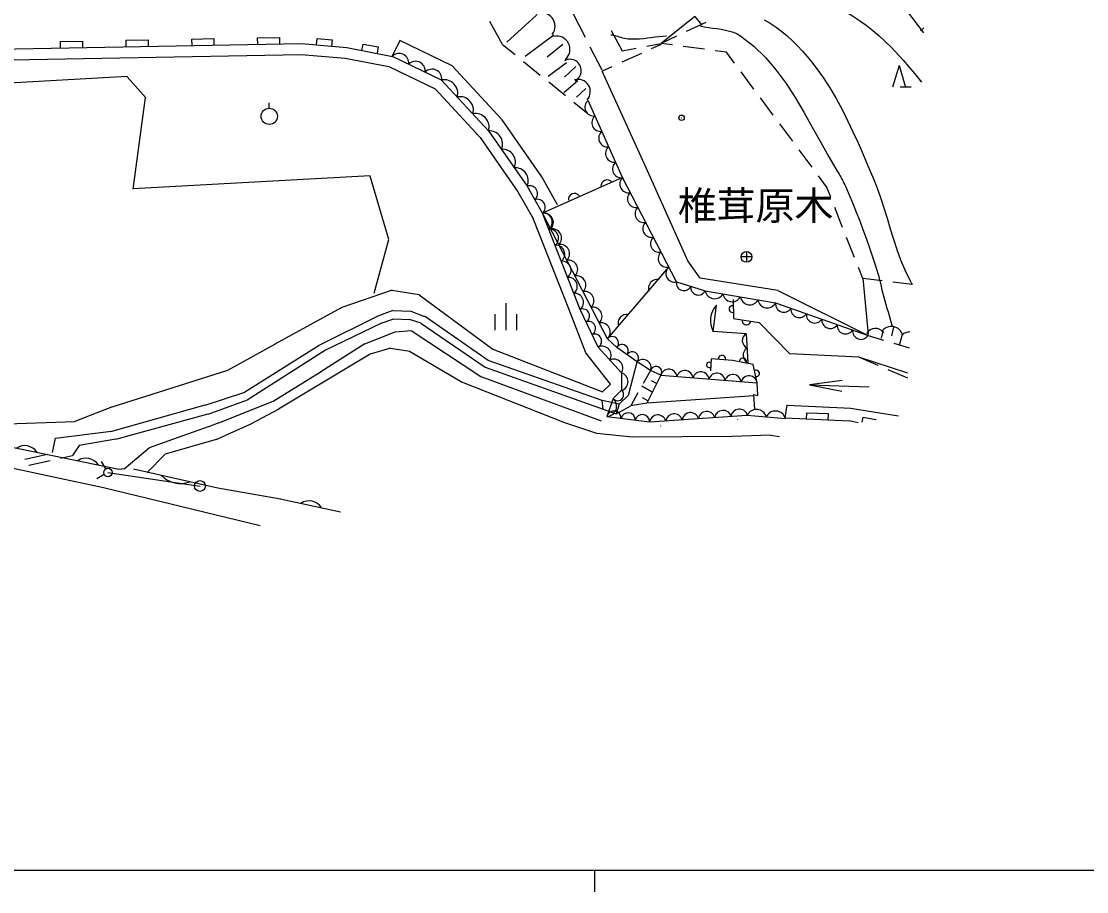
# Model space of a CAD drawing. Units: millimetres, scale not verified. Extents: x 40000 to 680000, y 20000 to 380000.
# Drawn here: x 341502 to 390768, y 204000 to 244270 of the extents above; entities that cross this region are included whole.
import ezdxf
from ezdxf.enums import TextEntityAlignment as Align

# ---------------------------------------------------------------- set-up
doc = ezdxf.new("R2010")
doc.units = ezdxf.units.MM
doc.header["$LTSCALE"] = 1000
doc.layers.add('M-BGD', color=7, linetype='Continuous', lineweight=25)
doc.layers.add('M-TTL-BAND', color=7, linetype='Continuous', lineweight=25)
doc.styles.add('ＭＳ ゴシック', font='')
doc.styles.get('ＭＳ ゴシック').set_extended_font_data('MS Gothic')

msp = doc.modelspace()

# ---------------------------------------------------------------- linework, layer by layer
at = {"layer": 'M-BGD'}
for p, q in [((365331, 244554), (363948, 243302)), ((367584, 243521), (367040, 244595)), ((372649, 244493), (371083, 243249)), ((372649, 244493), (372964, 244088)), ((383230, 243739), (382458, 244772)), ((363751, 243202), (363166, 244256)), ((373158, 244211), (372250, 243791)), ((383241, 243966), (383080, 243833)), ((366122, 243632), (364804, 242643)), ((368779, 243846), (369293, 242903)), ((371797, 243580), (371083, 243249)), ((339269, 242961), (354465, 243247)), ((354460, 243242), (356553, 243056)), ((356548, 243061), (358663, 242649)), ((359006, 243375), (358658, 242654)), ((363751, 243202), (364336, 242729)), ((366550, 243203), (365825, 242610)), ((368355, 242002), (367810, 243075)), ((369288, 242908), (369940, 243032)), ((370431, 243126), (371083, 243249)), ((371083, 243204), (370629, 242996)), ((371610, 243178), (371083, 243249)), ((373096, 242977), (372105, 243111)), ((374118, 242839), (373592, 242910)), ((358658, 242654), (360943, 241549)), ((364724, 242414), (365502, 241785)), ((370174, 242788), (369264, 242372)), ((374488, 242340), (374113, 242844)), ((366715, 242347), (365858, 241721)), ((367143, 242182), (366616, 241688)), ((368810, 242164), (368355, 241956)), ((370397, 237490), (368355, 241956)), ((375382, 241136), (374786, 241939)), ((382095, 242222), (381795, 241222)), ((382095, 242222), (382395, 241222)), ((346404, 241711), (336750, 241180)), ((347256, 240733), (346399, 241706)), ((360938, 241554), (363113, 239198)), ((365890, 241470), (366667, 240841)), ((367242, 241523), (366583, 240963)), ((367604, 241161), (367176, 240766)), ((382645, 241222), (382145, 241222)), ((346668, 236510), (347251, 240738)), ((352968, 240249), (352968, 240499)), ((367056, 240526), (367641, 240053)), ((369310, 237038), (367711, 240607)), ((376277, 239932), (375681, 240735)), ((372030, 239811), (372040, 239801)), ((377172, 238728), (376575, 239531)), ((362536, 239047), (362546, 239057)), ((363108, 239203), (364893, 236636)), ((378067, 237525), (377470, 238327)), ((372316, 233187), (370397, 237490)), ((357635, 237115), (346673, 236515)), ((358498, 234172), (357630, 237110)), ((369310, 237038), (365602, 235389)), ((371796, 232216), (369310, 237038)), ((378740, 236619), (378365, 237123)), ((364888, 236641), (365607, 235384)), ((378931, 236128), (378735, 236624)), ((379483, 234733), (379115, 235663)), ((368607, 229585), (365602, 235389)), ((367340, 230941), (365602, 235389)), ((357824, 231693), (358493, 234177)), ((380035, 233338), (379667, 234268)), ((375034, 233619), (375034, 233119)), ((372887, 232388), (372316, 233187)), ((375284, 233369), (374784, 233369)), ((368607, 229585), (371445, 232897)), ((380416, 232377), (380219, 232873)), ((371796, 232216), (373130, 231806)), ((376483, 231823), (372887, 232388)), ((380411, 232382), (381303, 232276)), ((380411, 232382), (380658, 229781)), ((381799, 232217), (382692, 232111)), ((358644, 231825), (356321, 231031)), ((359907, 231608), (358639, 231820)), ((373130, 231806), (376381, 231243)), ((376483, 231823), (380658, 229736)), ((363901, 231228), (363901, 229978)), ((373502, 229914), (373649, 231130)), ((374420, 231399), (374442, 230515)), ((376381, 231243), (380663, 229736)), ((356326, 231036), (353228, 229335)), ((355271, 229283), (357970, 230633)), ((357965, 230628), (358693, 230898)), ((358688, 230893), (359513, 230859)), ((359508, 230864), (360148, 230618)), ((363401, 230728), (363401, 229978)), ((364401, 230728), (364401, 229978)), ((368176, 229196), (367340, 230941)), ((358152, 230302), (355565, 229049)), ((358147, 230297), (358733, 230501)), ((359459, 230464), (358728, 230496)), ((359988, 230304), (359454, 230469)), ((374442, 230515), (375627, 230338)), ((377047, 228878), (375627, 230338)), ((381838, 230115), (381740, 229724)), ((357381, 229351), (358794, 229909)), ((358789, 229904), (359542, 229964)), ((359537, 229959), (362751, 227831)), ((369039, 229184), (368607, 229585)), ((375025, 229817), (373502, 229914)), ((375025, 229817), (375094, 228478)), ((380658, 229736), (381367, 229523)), ((381336, 229932), (381262, 229613)), ((382242, 229785), (382095, 229270)), ((353233, 229340), (351042, 228119)), ((351789, 227091), (355276, 229288)), ((355356, 228062), (357386, 229356)), ((358572, 229142), (357627, 228865)), ((359464, 228993), (358567, 229137)), ((369257, 228001), (368176, 229196)), ((369982, 228517), (369039, 229184)), ((381846, 229379), (382555, 229167)), ((355570, 229054), (351951, 226748)), ((357632, 228870), (353399, 226319)), ((361882, 227562), (359459, 228998)), ((373400, 228651), (373375, 228095)), ((374394, 228575), (373400, 228651)), ((380232, 228732), (377047, 228878)), ((381131, 228347), (380232, 228732)), ((382501, 227990), (380232, 228732)), ((345660, 226412), (351047, 228124)), ((369586, 226972), (369982, 228517)), ((370598, 228107), (369982, 228517)), ((370598, 228107), (370263, 227510)), ((371080, 227902), (370598, 228107)), ((375341, 228399), (374394, 228575)), ((375530, 227540), (375341, 228399)), ((382490, 227765), (381591, 228150)), ((353149, 226690), (355361, 228067)), ((362746, 227836), (368310, 225778)), ((369257, 228001), (369263, 227197)), ((371080, 227902), (370423, 226608)), ((370880, 227509), (370645, 227640)), ((371080, 227902), (375530, 227540)), ((366634, 225694), (361877, 227567)), ((369263, 227197), (368864, 226823)), ((370681, 227115), (370195, 227387)), ((375563, 226964), (375530, 227540)), ((377950, 227453), (380706, 227357)), ((328966, 227055), (346016, 223547)), ((349999, 226515), (351794, 227096)), ((350137, 226100), (351956, 226753)), ((350637, 225694), (353154, 226695)), ((369148, 226553), (368362, 226724)), ((368405, 226331), (368362, 226724)), ((368864, 226823), (368579, 225982)), ((369148, 226553), (369586, 226972)), ((370019, 227074), (369684, 226477)), ((370472, 226706), (370222, 226846)), ((375385, 226937), (370423, 226608)), ((375418, 226308), (375382, 226997)), ((375382, 226997), (375563, 226964)), ((327111, 226620), (345303, 222697)), ((345665, 226417), (343980, 225757)), ((345649, 225298), (350004, 226520)), ((353404, 226324), (352105, 225627)), ((368405, 226331), (369014, 226107)), ((369148, 226553), (369014, 226107)), ((369014, 226107), (369684, 226477)), ((370423, 226608), (369684, 226477)), ((376830, 225903), (376922, 226522)), ((376917, 226517), (379855, 226370)), ((379850, 226375), (382065, 226019)), ((336769, 225489), (343985, 225762)), ((345866, 224931), (350142, 226105)), ((350642, 225699), (350151, 225513)), ((368109, 225202), (366629, 225699)), ((368579, 225982), (370550, 225734)), ((370550, 225734), (375073, 226051)), ((374621, 225847), (374631, 225857)), ((375073, 226051), (376835, 225898)), ((379795, 225775), (376830, 225903)), ((380203, 225699), (379790, 225780)), ((343081, 224978), (345654, 225303)), ((347425, 224552), (350156, 225518)), ((352110, 225632), (350890, 225086)), ((369767, 225028), (368109, 225202)), ((371059, 225542), (371069, 225552)), ((342946, 224324), (343086, 224983)), ((345871, 224936), (344178, 224642)), ((350512, 224921), (348150, 224245)), ((350507, 224916), (350895, 225091)), ((374374, 225058), (369762, 225033)), ((376151, 225116), (374369, 225053)), ((376557, 225049), (376146, 225111)), ((342719, 224228), (341666, 223989)), ((343317, 224060), (343872, 224186)), ((344183, 224647), (343867, 224181)), ((346259, 223568), (347430, 224557)), ((348155, 224250), (347320, 223400)), ((341855, 223727), (342830, 223949)), ((345409, 223563), (345213, 223901)), ((345337, 223296), (344999, 223101)), ((345501, 223399), (349767, 222765)), ((346011, 223552), (346264, 223573)), ((350593, 222672), (346682, 223545)), ((345298, 222702), (352540, 220941)), ((353483, 222166), (350588, 222677)), ((353478, 222171), (356265, 221581))]:
    msp.add_line(p, q, dxfattribs=at)
for points in [[(376182, 245655), (376422, 245617), (376665, 245586), (376909, 245559), (377153, 245533), (377397, 245506), (377639, 245473), (377879, 245432), (378116, 245380), (378349, 245315), (378577, 245232), (378927, 245079), (379271, 244910), (379608, 244726), (379938, 244527), (380260, 244314), (380572, 244088), (380876, 243850), (381169, 243601), (381452, 243341), (381723, 243072), (382275, 242478), (382804, 241861), (383124, 241456)], [(372894, 244058), (373085, 244017), (373279, 243984), (373475, 243956), (373672, 243930), (373868, 243901), (374061, 243866), (374250, 243820), (374433, 243762), (374607, 243686), (374773, 243588), (375375, 243122), (375919, 242595), (376414, 242015), (376868, 241394), (377291, 240741), (377690, 240065), (378076, 239378), (378455, 238689), (378839, 238007), (379234, 237342), (379276, 237274), (379317, 237205), (379357, 237136), (379396, 237066), (379434, 236996), (379471, 236925), (379507, 236854), (379542, 236782), (379577, 236710), (379610, 236638), (379784, 236243), (379952, 235846), (380114, 235447), (380271, 235045), (380423, 234642), (380570, 234236), (380712, 233829), (380850, 233420), (380983, 233010), (381113, 232599), (381135, 232525), (381155, 232450), (381175, 232375), (381193, 232300), (381211, 232224), (381228, 232149), (381245, 232073), (381263, 231998), (381281, 231923), (381301, 231847), (381346, 231678), (381392, 231509), (381438, 231339), (381485, 231170), (381533, 231001), (381580, 230833), (381628, 230664), (381676, 230495), (381723, 230326), (381770, 230157)], [(375853, 244340), (376136, 244180), (376409, 244001), (376671, 243805), (376922, 243595), (377165, 243372), (377398, 243138), (377622, 242895), (377838, 242645), (378047, 242390), (378248, 242132), (378582, 241670), (378892, 241191), (379182, 240700), (379454, 240196), (379712, 239684), (379957, 239164), (380193, 238640), (380424, 238113), (380651, 237586), (380878, 237060), (381067, 236594), (381237, 236119), (381392, 235639), (381540, 235155), (381685, 234670), (381832, 234187), (381989, 233708), (382160, 233235), (382352, 232770), (382569, 232317), (382615, 232231), (382663, 232145), (382691, 232099)], [(346358, 243092), (346353, 243392), (347365, 243411), (347371, 243111)], [(349397, 243149), (349391, 243448), (350404, 243467), (350409, 243167)], [(352435, 243205), (352429, 243505), (353442, 243524), (353448, 243224)], [(355156, 243182), (355182, 243481), (355878, 243420), (355852, 243122)], [(371344, 243588), (371166, 243572), (370987, 243551), (370809, 243529), (370631, 243505), (370452, 243483), (370274, 243464), (370095, 243449), (369917, 243440), (369738, 243439), (369560, 243447), (369479, 243457), (369398, 243473), (369319, 243493), (369239, 243516), (369161, 243541), (369082, 243566), (369002, 243589), (368923, 243610), (368843, 243625), (368761, 243635)], [(343320, 243036), (343314, 243336), (344327, 243355), (344333, 243055)], [(357251, 242925), (357308, 243220), (358011, 243084), (357955, 242790)], [(366297, 235786), (365565, 237068), (363734, 239704), (361423, 242209), (359006, 243375)], [(328257, 238347), (328523, 239261), (328830, 239622), (333492, 241040), (339333, 242462), (354443, 242742), (356478, 242565), (358499, 242175), (360635, 241145), (362718, 238889), (364465, 236374), (365168, 235141)], [(359902, 231613), (363301, 229100), (368373, 227133), (368753, 227478), (367614, 228927), (366821, 230963), (365168, 235141)], [(368362, 226724), (363094, 228574), (360143, 230623)], [(359983, 230309), (362956, 228263), (368405, 226331)], [(379457, 227651), (377950, 227453), (379440, 227151)], [(377816, 225862), (377829, 226162), (378816, 226121), (378803, 225821)], [(380386, 225731), (380431, 225960), (381015, 225846), (381014, 225839)]]:
    msp.add_lwpolyline(points, dxfattribs=at)
for centre, radius in [((352968, 239874), 375), ((372035, 239806), 125), ((375034, 233369), 250), ((345506, 223394), 195), ((349762, 222770), 250)]:
    msp.add_circle(centre, radius, dxfattribs=at)
for centre, radius, start, end in [((365575, 244041), 611, 321.93, 116.8712), ((366270, 242981), 603, 308.9042, 104.2261), ((358974, 242339), 447, 353.4227, 135.0846), ((359734, 241972), 447, 353.4225, 135.0855), ((366870, 241988), 523, 297.2765, 119.0807), ((360494, 241606), 447, 353.423, 135.0847), ((361062, 240943), 624, 343.9884, 101.4125), ((367248, 241015), 568, 317.9287, 107.5417), ((361785, 240159), 624, 343.9875, 101.413), ((367967, 240293), 405, 129.1658, 279.1103), ((362509, 239375), 624, 343.9873, 101.4136), ((368287, 239579), 405, 129.1657, 279.1097), ((363158, 238604), 600, 334.8115, 94.7593), ((368606, 238865), 405, 129.1662, 279.1101), ((368926, 238151), 405, 129.1657, 279.1097), ((363751, 237750), 600, 334.8115, 94.7588), ((364345, 236896), 600, 334.8115, 94.7588), ((369246, 237437), 405, 129.1666, 279.1094), ((369577, 236739), 400, 131.7765, 282.7698), ((365009, 236295), 366, 310.151, 109.2868), ((368590, 236646), 285, 39.8886, 185.2331), ((365366, 235669), 366, 310.151, 109.2868), ((367083, 236020), 285, 39.8898, 185.2318), ((369932, 236050), 400, 131.7763, 282.769), ((370287, 235361), 400, 131.7764, 282.7695), ((365676, 234967), 428, 314.7743, 99.9551), ((365641, 234977), 414, 307.321, 95.3585), ((365931, 234235), 414, 307.3222, 95.3573), ((366052, 234242), 428, 314.7747, 99.9542), ((370642, 234673), 400, 131.7765, 282.7698), ((370997, 233984), 400, 131.7764, 282.7695), ((366220, 233494), 414, 307.3222, 95.3573), ((366427, 233516), 428, 314.7746, 99.9545), ((371353, 233295), 400, 131.7764, 282.7695), ((366510, 232753), 414, 307.3213, 95.3575), ((366803, 232791), 428, 314.7742, 99.9546), ((371708, 232606), 400, 131.7765, 282.7698), ((366800, 232011), 414, 307.3213, 95.3581), ((367178, 232065), 428, 314.7747, 99.9547), ((370923, 231912), 421, 80.7332, 197.4374), ((372145, 232164), 353, 171.5389, 334.2731), ((367089, 231270), 414, 307.3213, 95.3581), ((367554, 231340), 428, 314.7746, 99.9539), ((372812, 231959), 353, 171.5391, 334.2739), ((373559, 231867), 433, 188.1037, 332.263), ((374372, 231726), 433, 188.1034, 332.2632), ((374408, 230422), 1038, 136.9575, 209.2765), ((374385, 230956), 154, 74.1867, 288.6659), ((375185, 231585), 433, 188.1037, 332.2637), ((375997, 231445), 433, 188.1037, 332.263), ((376766, 231201), 388, 173.7048, 327.4683), ((367459, 230640), 323, 299.7289, 111.4669), ((367929, 230614), 428, 314.7747, 99.9547), ((369515, 230288), 421, 80.7341, 197.437), ((377479, 230949), 388, 173.7055, 327.4684), ((378192, 230698), 388, 173.7055, 327.4679), ((367737, 230058), 323, 299.7299, 111.4667), ((368305, 229889), 428, 314.7746, 99.9539), ((375034, 230426), 200, 171.4113, 351.6287), ((378905, 230447), 388, 173.7057, 327.4674), ((379618, 230196), 388, 173.7055, 327.4684), ((381738, 229613), 538, 12.1867, 147.5639), ((368016, 229477), 323, 299.7289, 111.4669), ((368826, 229388), 295, 316.126, 138.2221), ((375223, 229492), 381, 121.3033, 244.5666), ((380331, 229944), 388, 173.7055, 327.4679), ((380998, 229571), 490, 37.1842, 147.7946), ((382644, 229254), 656, 94.7484, 129.203), ((368357, 228817), 420, 328.7668, 115.5106), ((369281, 229026), 289, 322.5783, 146.9129), ((375258, 228822), 381, 121.3034, 244.5672), ((368898, 228219), 420, 328.7668, 115.5106), ((369753, 228693), 289, 322.5787, 146.913), ((370247, 228247), 378, 338.248, 134.3921), ((373900, 228644), 169, 345.0816, 186.1857), ((374874, 228522), 164, 336.9572, 181.9766), ((370853, 228037), 264, 329.2684, 164.7185), ((371445, 227792), 381, 7.5881, 163.1094), ((372186, 227731), 381, 7.5868, 163.1098), ((373309, 228376), 122, 47.2442, 307.6352), ((375481, 227980), 154, 264.9027, 119.9167), ((369140, 227598), 420, 287.018, 73.8169), ((372928, 227671), 381, 7.5872, 163.1095), ((373670, 227611), 381, 7.5881, 163.1094), ((374411, 227550), 381, 7.5868, 163.1098), ((375153, 227490), 381, 7.5872, 163.1095), ((369081, 226991), 274, 217.7882, 48.556), ((368553, 226460), 478, 273.1565, 49.353), ((368904, 225908), 333, 358.4493, 167.174), ((369560, 225825), 333, 358.4491, 167.1751), ((372441, 225778), 388, 17.1146, 170.9058), ((373195, 225831), 388, 17.1159, 170.9052), ((373949, 225884), 388, 17.1146, 170.9058), ((374702, 225936), 388, 17.1155, 170.9056), ((375498, 225841), 474, 16.7059, 153.6824), ((376376, 225767), 474, 16.7063, 153.6825), ((370217, 225743), 333, 358.45, 167.1742), ((370933, 225672), 388, 17.115, 170.9053), ((371687, 225725), 388, 17.1155, 170.9056), ((341654, 223953), 684, 33.4323, 123.3697), ((344494, 223370), 684, 33.4317, 123.3699), ((348855, 224093), 1208, 224.0863, 290.964), ((354809, 221382), 696, 33.5205, 122.6033)]:
    msp.add_arc(centre, radius, start, end, dxfattribs=at)
at = {"layer": 'M-TTL-BAND'}
for p, q in [((40000, 205000), (579000, 205000)), ((368000, 205000), (368000, 204000))]:
    msp.add_line(p, q, dxfattribs=at)

# ---------------------------------------------------------------- texts
at = {"layer": 'M-BGD', "style": 'ＭＳ ゴシック'}
msp.add_text('椎茸原木', height=1320, dxfattribs=at).set_placement((375453, 235745), align=Align.MIDDLE_CENTER)

doc.saveas('drawing.dxf')
